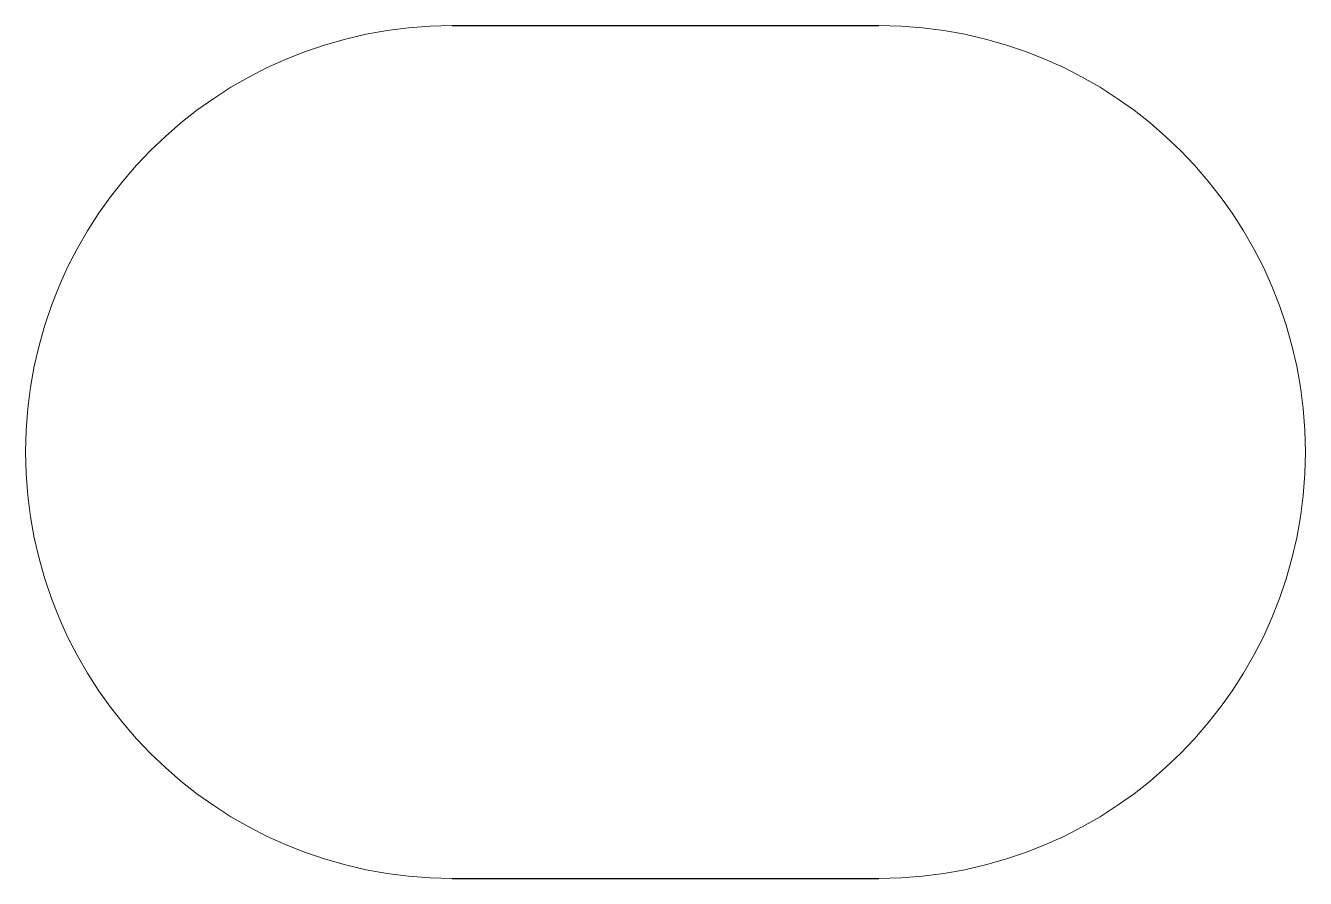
# Model space of a CAD drawing. Header units: metres. Extents: x -220 to 220, y -147 to 147.
import ezdxf

# ---------------------------------------------------------------- set-up
doc = ezdxf.new("R2010")
doc.units = ezdxf.units.M

msp = doc.modelspace()

# ---------------------------------------------------------------- linework, layer by layer
at = {"color": 7, "linetype": 'Continuous', "lineweight": 25}
for p, q in [((-73.5, 147), (73.5, 147)), ((-73.5, -147), (73.5, -147))]:
    msp.add_line(p, q, dxfattribs=at)
at = {"color": 7, "linetype": 'Continuous', "lineweight": 18}
for centre, start, end in [((-73.5, 0), 90, -90), ((73.5, 0), -90, 90)]:
    msp.add_arc(centre, 147, start, end, dxfattribs=at)

doc.saveas('drawing.dxf')
